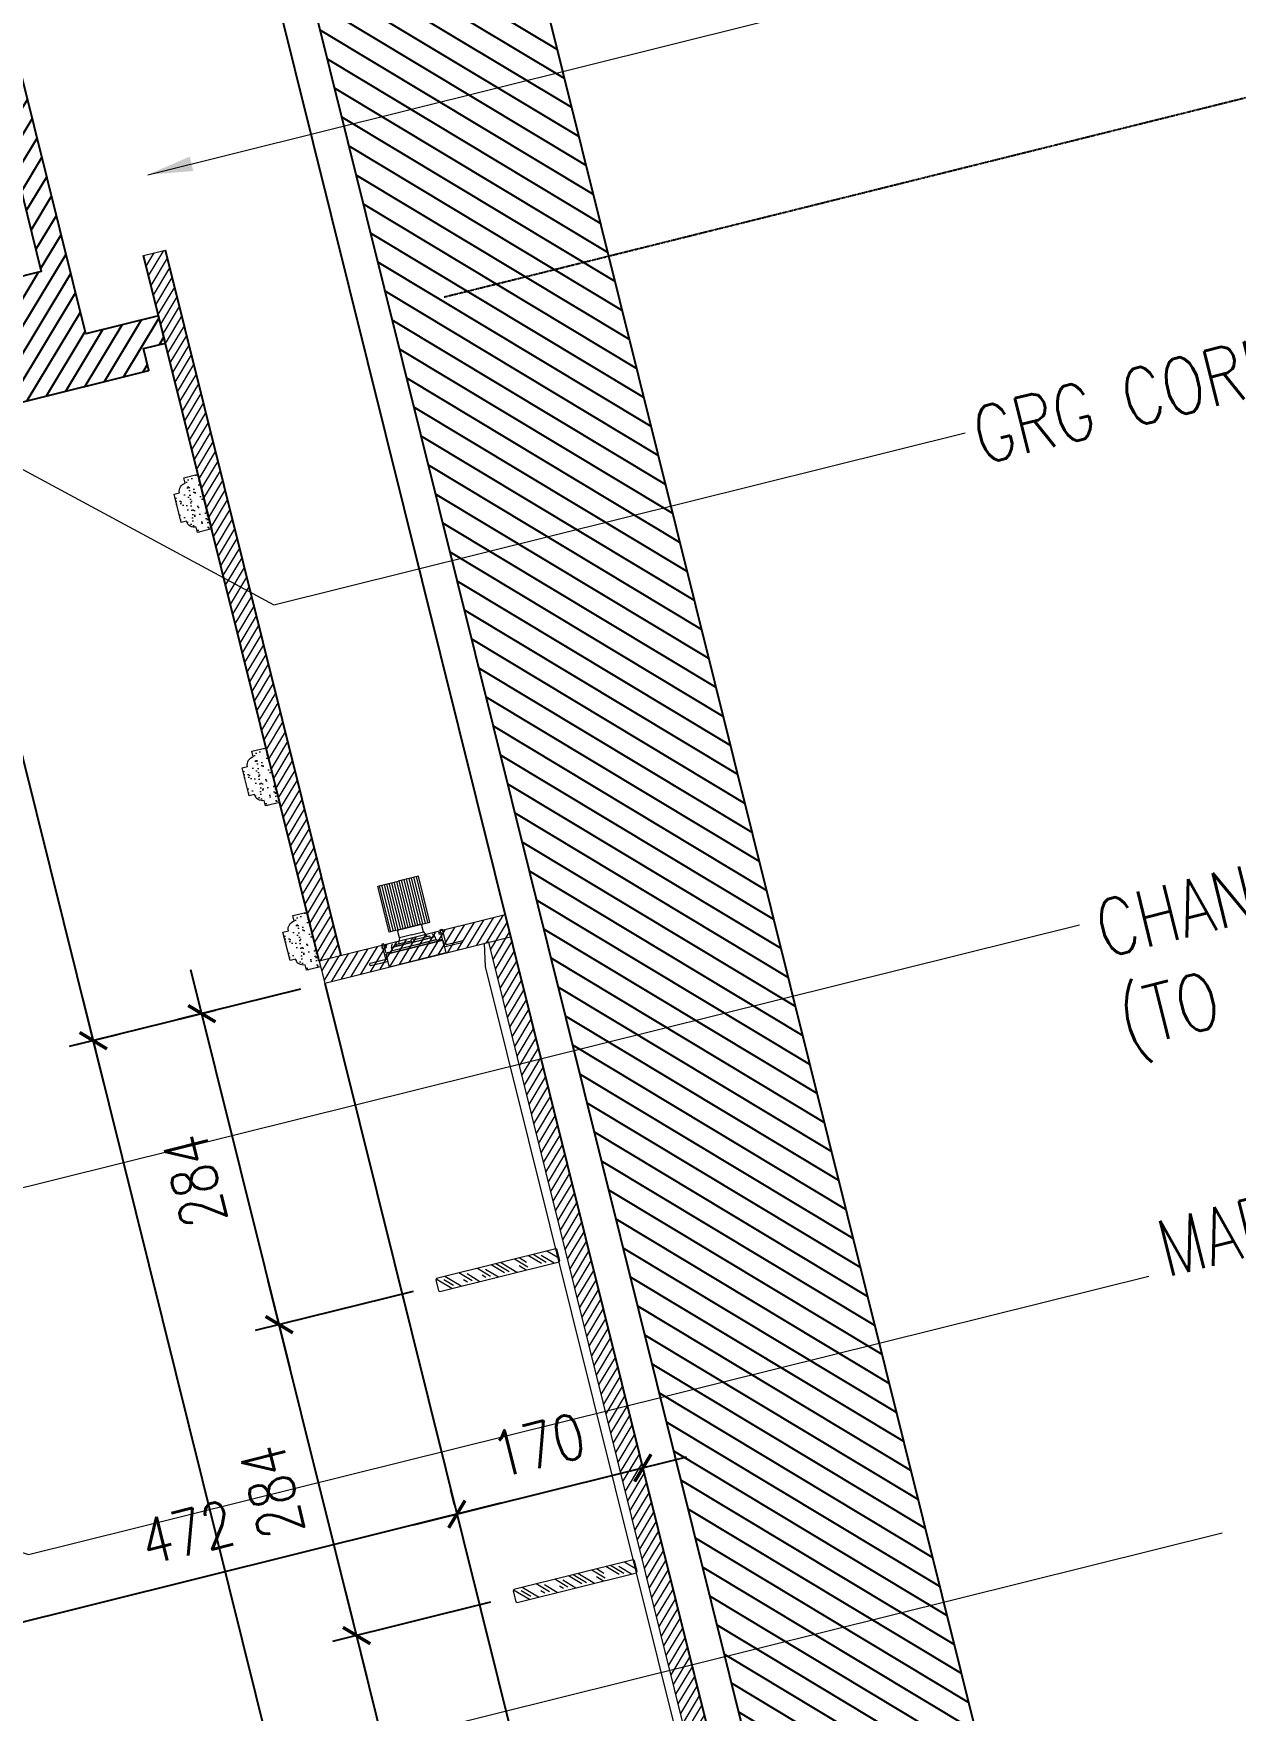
# Model space of a CAD drawing. Header units: inches. Extents: x 252212 to 296477, y 417293 to 492071.
# Drawn here: x 293229 to 294295, y 480176 to 481664 of the extents above; entities that cross this region are included whole.
import ezdxf

# ---------------------------------------------------------------- set-up
doc = ezdxf.new("R2010")
doc.units = ezdxf.units.IN
doc.header["$MEASUREMENT"] = 0
doc.linetypes.add('HIDDEN2', pattern=[0.1875, 0.125, -0.0625])
for name, color, linetype in [('8', 8, 'Continuous'), ('A-DIM', 9, 'Continuous'), ('gypsum', 31, 'Continuous'), ('ID-DOOR', 32, 'Continuous'), ('Layer1', 1, 'Continuous'), ('Layer3', 7, 'Continuous'), ('Layer7', 8, 'Continuous'), ('WOOD', 23, 'Continuous')]:
    doc.layers.add(name, color=color, linetype=linetype)
for name, color, linetype, lineweight in [('A-Dim-ID', 9, 'Continuous', 20), ('Glass-Mirror', 4, 'Continuous', 0), ('GRC Hatch', 253, 'Continuous', 0), ('ID-NOTES', 3, 'Continuous', 0), ('Lighting', 7, 'Continuous', 0), ('Marble', 6, 'Continuous', 0)]:
    doc.layers.add(name, color=color, linetype=linetype, lineweight=lineweight)
doc.styles.add('ID-ROMANS', font='romans.shx', dxfattribs={"width": 0.8})
doc.styles.add('ST9', font='romans.shx', dxfattribs={"width": 0.8})
doc.styles.add('ZZ-Dim All', font='romans.shx', dxfattribs={"width": 0.8})
doc.dimstyles.new('DIM 0200', dxfattribs={"dimscale": 200, "dimtxt": 1, "dimasz": 0.8, "dimexe": 0.5, "dimexo": 1, "dimgap": 0.4, "dimtad": 1, "dimdec": 0, "dimrnd": 10, "dimdsep": 46, "dimtxsty": 'ZZ-Dim All', "dimblk1": 'ARCHTICK', "dimblk2": 'ARCHTICK', "dimsah": 1, "dimcen": 1, "dimdle": 0.5, "dimclrd": 256, "dimclre": 256, "dimclrt": 256, "dimadec": 0, "dimazin": 2, "dimtfac": 1, "dimtdec": 0, "dimtix": 1, "dimtmove": 2, "dimatfit": 2, "dimfxl": 1, "dimfxlon": 1, "dimtolj": 1, "dimtzin": 0, "dimlwd": -1, "dimlwe": -1, "dimarcsym": 0})
doc.dimstyles.new('DIM-100', dxfattribs={"dimscale": 50, "dimtxt": 1.25, "dimasz": 1, "dimexe": 1, "dimexo": 1, "dimgap": 0.6, "dimtad": 1, "dimdec": 0, "dimrnd": 5, "dimdsep": 46, "dimtxsty": 'ZZ-Dim All', "dimblk1": 'ARCHTICK', "dimblk2": 'ARCHTICK', "dimsah": 1, "dimcen": 1, "dimdle": 1, "dimclrd": 256, "dimclre": 8, "dimclrt": 256, "dimazin": 2, "dimtfac": 1, "dimtdec": 0, "dimtix": 1, "dimtmove": 2, "dimatfit": 2, "dimfxl": 0.1, "dimtolj": 1, "dimtzin": 0, "dimlwd": -1, "dimlwe": -1, "dimarcsym": 0})
doc.dimstyles.new('DIM-20', dxfattribs={"dimscale": 1000, "dimtxt": 0.044, "dimasz": 0.035, "dimexe": 0.022, "dimexo": 0.022, "dimgap": 0.022, "dimtad": 1, "dimdec": 0, "dimzin": 0, "dimdsep": 46, "dimtxsty": 'ST9', "dimblk1": 'ARCHTICK', "dimblk2": 'ARCHTICK', "dimsah": 1, "dimcen": 0.08800000000000001, "dimdle": 0.04, "dimclrd": 256, "dimclre": 256, "dimclrt": 3, "dimadec": 0, "dimazin": 0, "dimtfac": 1, "dimtdec": 0, "dimtix": 1, "dimtofl": 0, "dimtmove": 1, "dimatfit": 3, "dimldrblk": 'CLOSED', "dimfxl": 1, "dimtolj": 1, "dimtzin": 0, "dimarcsym": 0})
pattern_1 = [(45.00000000000001, (-39154.6824327932, -48912.33939076227), (-4.419417382415922, 4.419417382415922), [])]

# ---------------------------------------------------------------- blocks, each defined once
blk = doc.blocks.new('_ARCHTICK')
at = {"color": 0, "linetype": 'ByBlock', "const_width": 0.15}
blk.add_lwpolyline([(-0.5, -0.5), (0.5, 0.5)], dxfattribs=at)
blk = doc.blocks.new('*D90')
at = {"layer": 'A-DIM', "transparency": 16777216}
blk.add_line((295099.0102539042, 482303.1575362342), (295227.7061408398, 481785.8875874311), dxfattribs=at)
at = {"layer": 'A-DIM', "color": 8, "linetype": 'HIDDEN2', "transparency": 16777216}
for p, q in [((294935.8277454557, 482211.0337239746), (295159.6029633535, 482266.7086190815)), ((293593.1762436813, 481430.7435987482), (295264.1550579924, 481846.4802968803))]:
    blk.add_line(p, q, dxfattribs=at)
at = {"layer": 'Defpoints', "color": 0, "transparency": 16777216}
for p in [(294887.3069321546, 482198.9618278265, -4.885294391293436e-05), (295215.6342446914, 481834.4084007322), (293544.6554303803, 481418.6717026, -0.000352228562095388)]:
    blk.add_point(p, dxfattribs=at)
at = {"layer": 'A-DIM', "transparency": 16777216, "xscale": 49.99999999999999, "yscale": 49.99999999999999, "zscale": 49.99999999999999}
for p, rotation in [((295111.0821500525, 482254.6367229332), 103.9714232829857), ((295215.6342446915, 481834.408400732), 283.9714232829857)]:
    blk.add_blockref('_ARCHTICK', p, dxfattribs=dict(at, rotation=rotation))
at = {"layer": 'A-DIM', "color": 3, "transparency": 16777216, "insert": (295109.9853027409, 482031.2434760694), "char_height": 50, "attachment_point": 5, "rotation": 103.97142328298571, "style": 'ZZ-Dim All'}
blk.add_mtext('\\A1;435', dxfattribs=at)
blk = doc.blocks.new('altatensione trimless roudn  47225.757.U56 side')
at = {"layer": 'Lighting', "lineweight": 0}
h = blk.add_hatch(dxfattribs=at)
h.set_pattern_fill('ANSI31', color=256, scale=30, angle=45)
h.set_pattern_definition([(90, (0, 0), (-3.75, 7e-16), [])])
h.paths.add_polyline_path([(16921.60697394914, -4305.845567310607), (16890.57269333892, -4305.845567310607), (16890.57269333892, -4375.933301284437), (16921.60697394914, -4375.933301284437)])
h.paths.add_polyline_path([(16952.64125455936, -4305.845567310607), (16921.60697394914, -4305.845567310607), (16921.60697394914, -4375.933301284437), (16952.64125455936, -4375.933301284437)])
for points in [[(16921.60697394914, -4375.933301284437), (16890.57269333892, -4375.933301284437), (16890.57269333892, -4305.845567310607), (16921.60697394914, -4305.845567310607)], [(16921.60697394914, -4375.933301284437), (16952.64125455936, -4375.933301284437), (16952.64125455936, -4305.845567310607), (16921.60697394914, -4305.845567310607)]]:
    blk.add_lwpolyline(points, dxfattribs=at)
at = {"layer": 'Lighting'}
for points in [[(16921.60697394914, -4387.928049467245), (16903.25793743387, -4387.928049467245), (16899.9630727839, -4396.129995868955), (16919.27623018704, -4396.129995868955)], [(16921.60697394914, -4387.928049467245), (16903.25793743387, -4387.928049467245), (16903.25793743387, -4376.235239497346), (16921.60697394914, -4376.235239497346)], [(16921.60697394914, -4387.928049467245), (16939.95601046442, -4387.928049467245), (16939.95601046442, -4376.235239497346), (16921.60697394914, -4376.235239497346)], [(16921.60697394914, -4387.928049467245), (16939.95601046442, -4387.928049467245), (16943.25087511438, -4396.129995868955), (16923.93771771125, -4396.129995868955)], [(16921.60697394914, -4398.665714613775), (16895.50379844937, -4398.665714613775), (16895.50379844937, -4396.129995868955), (16919.27623018704, -4396.129995868955)], [(16921.60697394914, -4398.665714613775), (16947.7101494489, -4398.665714613775), (16947.7101494489, -4396.129995868955), (16923.93771771125, -4396.129995868955)]]:
    blk.add_lwpolyline(points, dxfattribs=at)
for points in [[(16878.60697394914, -4406.655246712968), (16886.95812624306, -4406.655246712968), (16886.95812624306, -4405.172638722989), (16878.60697394914, -4405.172638722989), (16878.60697394914, -4390.718083051335), (16875.60697394914, -4390.718083051335), (16875.60697394914, -4413.159564022039, -0.4142135623730951), (16874.60697394914, -4414.159564022042), (16852.14076685683, -4414.159564022042, 0.4142135623730951), (16851.14076685683, -4415.159564022041), (16851.14076685683, -4416.159564022041, 0.4142135623730951), (16852.14076685683, -4417.159564022041), (16877.60697394914, -4417.159564022041, 0.4142135623730951), (16878.60697394914, -4416.159564022041)], [(16964.60697394914, -4406.655246712968), (16956.25582165523, -4406.655246712968), (16956.25582165523, -4405.172638722989), (16964.60697394914, -4405.172638722989), (16964.60697394914, -4390.718083051335), (16967.60697394914, -4390.718083051335), (16967.60697394914, -4413.159564022039, 0.4142135623730951), (16968.60697394914, -4414.159564022042), (16991.07318104146, -4414.159564022042, -0.4142135623730951), (16992.07318104146, -4415.159564022041), (16992.07318104146, -4416.159564022041, -0.4142135623730951), (16991.07318104146, -4417.159564022041), (16965.60697394914, -4417.159564022041, -0.4142135623730951), (16964.60697394914, -4416.159564022041)]]:
    blk.add_lwpolyline(points, format="xyb", close=True, dxfattribs=at)
for points in [[(16881.32335164332, -4394.171279643398), (16878.60697394914, -4394.171279643398), (16878.60697394914, -4397.159386970907), (16881.32335164332, -4397.159386970907)], [(16878.60697394914, -4406.655246712966), (16964.60697394914, -4406.655246712968), (16964.60697394914, -4426.047738446983), (16878.60697394914, -4426.047738446981)], [(16888.57294517105, -4398.665714613776), (16954.64100272723, -4398.665714613775), (16954.64100272723, -4403.690030733011), (16888.57294517105, -4403.690030733011)], [(16961.89059625496, -4394.171279643398), (16964.60697394914, -4394.171279643398), (16964.60697394914, -4397.159386970907), (16961.89059625496, -4397.159386970907)]]:
    blk.add_lwpolyline(points, close=True, dxfattribs=at)
at = {"layer": 'Lighting', "lineweight": 0}
blk.add_lwpolyline([(16886.95812624306, -4403.690030733011), (16956.25582165523, -4403.690030733011), (16956.25582165523, -4406.655246712968), (16886.95812624306, -4406.655246712968)], close=True, dxfattribs=at)
blk.add_lwpolyline([(16919.27623018704, -4398.665714613775), (16919.27623018704, -4396.129995868955, -1), (16923.9322483838, -4396.129995868955), (16923.9322483838, -4398.665714613775)], format="xyb", dxfattribs=at)
at = {"layer": 'Lighting'}
for centre, radius, start, end in [((16876.72108449335, -4395.662714523604), 2.166956077277681, 120.9397342711201, 239.0602657288799), ((16893.72192688184, -4398.748211837745), 5.149642555561933, 119.0407831309642, 179.0820829006927), ((16949.49202101644, -4398.748211837745), 5.149642555561933, 0.9179170993100055, 60.95921686896493), ((16966.49286340493, -4395.662714523604), 2.166956077277681, 300.9397342712551, 59.06026572874489)]:
    blk.add_arc(centre, radius, start, end, dxfattribs=at)
blk = doc.blocks.new('side')
at = {"layer": 'GRC Hatch'}
h = blk.add_hatch(dxfattribs=at)
h.set_pattern_fill('ANSI31', color=256, scale=50, angle=-13.97142328298568, style=0)
h.set_pattern_definition([(45.00000000000001, (-117061.3490043361, -43787.65705922717), (-4.419417382415927, 4.419417382415926), [])])
h.paths.add_polyline_path([(-20.00000000017462, 3099.999999971478), (-1.164153218269348e-10, 3099.999999971769), (1.164153218269348e-10, 2454.698018647498), (-20, 2454.698018647556)])
h = blk.add_hatch(dxfattribs=at)
h.set_pattern_fill('ANSI31', color=256, scale=50, angle=-13.97142328298568, style=0)
h.set_pattern_definition(pattern_1)
h.paths.add_polyline_path([(150.0000000001164, 2454.698018647789), (-19.99999999988358, 2454.698018647847), (-19.99999999988358, 2449.622416749073), (-20, 2434.698018647556), (150.0000000001164, 2434.698018647847)])
h = blk.add_hatch(dxfattribs=at)
h.set_pattern_fill('ANSI31', color=256, scale=50, angle=-13.97142328298568, style=0)
h.set_pattern_definition(pattern_1)
h.paths.add_polyline_path([(150.0000000001746, 2434.698018647614), (130.0000000003492, 2434.698018647556), (130.0000000004075, 1013.000153278874), (150.0000000003492, 1013.000153278583)])
at = {"layer": 'Marble', "lineweight": 0}
h = blk.add_hatch(dxfattribs=at)
h.set_pattern_fill('AR-SAND', color=256, scale=5, angle=90)
h.set_pattern_definition([(232.4999999999998, (-86465.46297383576, 17179.43229043274), (-9.634118845065803, 0.3149667905480442), [0, -7.599999999999995, 0, -8.499999999999995, 0, -8.124999999999995]), (262.4999999999998, (-86465.46297383576, 17179.43229043274), (-14.1107303261487, -8.848883526338632), [0, -4.099999999999991, 0, -6.849999999999993, 0, -2.624999999999997]), (302.4999999999997, (-86465.46297383576, 17185.58229043271), (-0.02829526768482449, -15.57070930875747), [0, -2.499999999999991, 0, -8.999999999999968, 0, -11.74999999999997]), (312.4999999999996, (-86465.46297383576, 17185.58229043271), (-4.388377824671247, -15.03063302286148), [0, -1.249999999999998, 0, -5.899999999999991, 0, -6.749999999999994])])
edge = h.paths.add_edge_path()
edge.add_line((-20.00002957176184, 2849.965394335333), (-32.9289026161423, 2849.965394335333))
edge.add_line((-32.92890261608409, 2849.965394335333), (-32.92890261602588, 2854.965394335217))
edge.add_arc((-32.92166088474914, 2862.043703878415), 7.078313247886146, 180.0586185878841, 269.94138141352937, ccw=False)
edge.add_line((-39.99997042806353, 2862.036462147138), (-44.99997042812174, 2862.036462147196))
edge.add_line((-44.99997042817995, 2862.036462146905), (-45.00002957164543, 2887.894326523179))
edge.add_line((-45.0000295714708, 2887.894326523179), (-40.00002957158722, 2887.894326523179))
edge.add_arc((-32.92172002827283, 2887.887084791961), 7.078313247798921, 90.05861858764968, 179.941381413293, ccw=False)
edge.add_line((-32.92896175989881, 2894.9653943351), (-32.9289617597824, 2899.965394334984))
edge.add_line((-32.92896175989881, 2899.965394335217), (-20.00002957187826, 2899.965394368977))
edge.add_line((-20.00002957193647, 2899.965394368919), (-20.00002957187826, 2849.965394335275))
h = blk.add_hatch(dxfattribs=at)
h.set_pattern_fill('AR-SAND', color=256, scale=5, angle=90)
h.set_pattern_definition([(232.4999999999998, (-86465.46297383576, 16929.41516100592), (-9.634118845065803, 0.3149667905480442), [0, -7.599999999999995, 0, -8.499999999999995, 0, -8.124999999999995]), (262.4999999999998, (-86465.46297383576, 16929.41516100592), (-14.1107303261487, -8.848883526338632), [0, -4.099999999999991, 0, -6.849999999999993, 0, -2.624999999999997]), (302.4999999999997, (-86465.46297383576, 16935.56516100588), (-0.02829526768482449, -15.57070930875747), [0, -2.499999999999991, 0, -8.999999999999968, 0, -11.74999999999997]), (312.4999999999996, (-86465.46297383576, 16935.56516100588), (-4.388377824671247, -15.03063302286148), [0, -1.249999999999998, 0, -5.899999999999991, 0, -6.749999999999994])])
edge = h.paths.add_edge_path()
edge.add_line((-20.00002957182005, 2599.948264908278), (-32.9289026162005, 2599.948264908337))
edge.add_line((-32.92890261625871, 2599.948264908278), (-32.9289026162005, 2604.948264908104))
edge.add_arc((-32.92166088474914, 2612.026574451709), 7.078313247944413, 180.0586185874125, 269.9413814130577, ccw=False)
edge.add_line((-39.99997042829636, 2612.019332720141), (-44.99997042835457, 2612.019332720141))
edge.add_line((-44.99997042835457, 2612.019332720083), (-45.00002957182005, 2637.877197096357))
edge.add_line((-45.00002957158722, 2637.877197096474), (-40.00002957170364, 2637.877197096474))
edge.add_arc((-32.92172002850566, 2637.869955365255), 7.078313247769791, 90.05861858741389, 179.9413814130572, ccw=False)
edge.add_line((-32.92896176001523, 2644.948264908278), (-32.9289617598406, 2649.94826490822))
edge.add_line((-32.9289617598406, 2649.948264908162), (-20.00002957182005, 2649.948264941864))
edge.add_line((-20.00002957193647, 2649.948264942155), (-20.00002957193647, 2599.948264908511))
h = blk.add_hatch(dxfattribs=at)
h.set_pattern_fill('AR-SAND', color=256, scale=5, angle=90)
h.set_pattern_definition([(232.4999999999998, (-86465.46294426383, 16779.08931284677), (-9.634118845065803, 0.3149667905480442), [0, -7.599999999999995, 0, -8.499999999999995, 0, -8.124999999999995]), (262.4999999999998, (-86465.46294426383, 16779.08931284677), (-14.1107303261487, -8.848883526338632), [0, -4.099999999999991, 0, -6.849999999999993, 0, -2.624999999999997]), (302.4999999999997, (-86465.46294426383, 16785.23931284691), (-0.02829526768482449, -15.57070930875747), [0, -2.499999999999991, 0, -8.999999999999968, 0, -11.74999999999997]), (312.4999999999996, (-86465.46294426383, 16785.23931284691), (-4.388377824671247, -15.03063302286148), [0, -1.249999999999998, 0, -5.899999999999991, 0, -6.749999999999994])])
edge = h.paths.add_edge_path()
edge.add_line((-19.99999999988358, 2449.622416749073), (-32.92887304426404, 2449.622416749073))
edge.add_line((-32.92887304432224, 2449.622416749073), (-32.92887304426404, 2454.622416748956))
edge.add_arc((-32.92163131287089, 2461.700726292736), 7.078313247886146, 180.0586185878841, 269.94138141352937, ccw=False)
edge.add_line((-39.99994085624348, 2461.693484560936), (-44.99994085630169, 2461.693484560936))
edge.add_line((-44.99994085630169, 2461.693484560819), (-44.99999999976717, 2487.551348937093))
edge.add_line((-44.99999999988358, 2487.551348937093), (-40, 2487.551348937151))
edge.add_arc((-32.9216904566274, 2487.544107205758), 7.078313247769791, 90.05861858741389, 179.9413814130572, ccw=False)
edge.add_line((-32.92893218807876, 2494.622416749015), (-32.92893218796235, 2499.622416748956))
edge.add_line((-32.92893218796235, 2499.622416748956), (-20, 2499.622416782659))
edge.add_line((-20, 2499.622416782659), (-19.99999999988358, 2449.622416749073))
at = {"layer": 'Glass-Mirror', "lineweight": 0}
for p, q in [((122.0000000003492, 2414.697704792954, -0.001580177651920341), (126.0000000003492, 2434.69801864808, -0.001580050883391858)), ((130.0000000003492, 2434.698018647847, -0.001580143109418934), (126.0000000003492, 2434.698018647614, -0.001580050883391861)), ((122.0000000006985, 1033.000467132544, 0.002550103194883668), (122.0000000004657, 2414.697704793361, -0.001580177651920343))]:
    blk.add_line(p, q, dxfattribs=at)
at = {"layer": 'Glass-Mirror', "lineweight": 0, "elevation": -9.305356794364703e-08}
for points in [[(123.0000000031432, 2145.358445573598), (123.0000000028522, 2155.358445573482), (122.0000000029104, 2156.358445573715), (13.00000000349246, 2156.358445573715), (12.00000000349246, 2155.358445573715), (12.00000000349246, 2145.358445573889), (13.00000000343425, 2144.358445573656), (122.0000000031432, 2144.358445573715)], [(123.0000000031432, 1861.018872499466), (123.000000002794, 1871.018872499815), (122.0000000029104, 1872.018872499582), (13.00000000337604, 1872.018872499757), (12.00000000355067, 1871.01887249999), (12.00000000360887, 1861.018872499932), (13.00000000337604, 1860.018872499932), (122.0000000029104, 1860.018872499641)]]:
    blk.add_lwpolyline(points, close=True, dxfattribs=at)
at = {"layer": 'GRC Hatch', "linetype": 'Continuous'}
for p, q in [((24.11098628066247, 2144.358445573947, -0.0003495558791266183), (12.55549314094242, 2155.913938713609, -0.0003495558791266183)), ((26.05811641266337, 2146.653955442016, -0.0003495558791266183), (18.98704860080034, 2153.725023253879, -0.0003495558791266183)), ((32.59626628091792, 2144.358445574006, -0.0003495558791266183), (20.59626628062688, 2156.358445574064, -0.0003495558791266183)), ((43.02867916115792, 2146.653955441958, -0.0003495558791266183), (33.32418902916834, 2156.358445573947, -0.0003495558791266183)), ((38.78603916114662, 2146.653955441958, -0.0003495558791266183), (35.95761203637812, 2149.482382566726, -0.0003495558791266183)), ((49.56682902935427, 2144.358445573831, -0.0003495558791266183), (40.20025203644764, 2153.725022566796, -0.0003495558791266183)), ((59.99924190965248, 2146.6539554419, -0.0003495558791266183), (50.2947517776629, 2156.358445573947, -0.0003495558791266183)), ((55.75660190969938, 2146.6539554419, -0.0003495558791266183), (52.92817478493089, 2149.482382566726, -0.0003495558791266183)), ((66.53739177784882, 2144.358445573947, -0.0003495558791266183), (57.17081478494219, 2153.725022566679, -0.0003495558791266183)), ((72.72716465801932, 2146.653955441958, -0.0003495558791266183), (63.02267452591332, 2156.358445573947, -0.0003495558791266183)), ((76.96980465808883, 2146.653955442016, -0.0003495558791266183), (67.26531452621566, 2156.358445574006, -0.0003495558791266183)), ((83.5079545264598, 2144.358445573889, -0.0003495558791266183), (71.50795452622697, 2156.358445573889, -0.0003495558791266183)), ((93.9403674066998, 2146.653955441958, -0.0003495558791266183), (84.23587727476843, 2156.358445573889, -0.0003495558791266183)), ((91.99323727481533, 2144.358445573773, -0.0003495558791266183), (86.86930028174538, 2149.482382566843, -0.0003495558791266183)), ((93.9403674066998, 2150.896595441969, -0.0003495558791266183), (88.47851727472153, 2156.358445573889, -0.0003495558791266183)), ((106.6682901551249, 2146.653955441958, -0.0003495558791266183), (96.96380002301885, 2156.358445573831, -0.0003495558791266183)), ((110.9109301551362, 2146.653955442016, -0.0003495558791266183), (101.206440023263, 2156.358445573889, -0.0003495558791266183)), ((117.4490800233907, 2144.358445573773, -0.0003495558791266183), (108.0825030303095, 2153.725022566738, -0.0003495558791266183)), ((123.0000000006403, 2147.292808344937, -0.0003495558791266183), (113.934362771397, 2156.358445573831, -0.0003495558791266183)), ((24.11098628141917, 1860.018872500048, -0.0003495558791266183), (12.55549314164091, 1871.574365639826, -0.0003495558791266183)), ((26.05811641342007, 1862.314382368058, -0.0003495558791266183), (18.98704860149883, 1869.385450180038, -0.0003495558791266183)), ((32.5962662815582, 1860.018872500048, -0.0003495558791266183), (20.59626628126716, 1872.018872500048, -0.0003495558791266183)), ((43.02867916185642, 1862.314382368117, -0.0003495558791266183), (33.32418902975041, 1872.018872500106, -0.0003495558791266183)), ((38.78603916184511, 1862.314382368175, -0.0003495558791266183), (35.95761203707661, 1865.142809492827, -0.0003495558791266183)), ((49.56682903005276, 1860.01887249999, -0.0003495558791266183), (40.20025203714613, 1869.385449492722, -0.0003495558791266183)), ((59.99924191029277, 1862.314382368058, -0.0003495558791266183), (50.29475177830318, 1872.018872500164, -0.0003495558791266183)), ((55.75660191039788, 1862.314382368117, -0.0003495558791266183), (52.92817478551297, 1865.142809492885, -0.0003495558791266183)), ((66.53739177854732, 1860.018872499932, -0.0003495558791266183), (57.17081478564069, 1869.385449492896, -0.0003495558791266183)), ((72.72716465877602, 1862.314382368058, -0.0003495558791266183), (63.02267452661181, 1872.018872500048, -0.0003495558791266183)), ((76.96980465872912, 1862.314382368117, -0.0003495558791266183), (67.26531452685595, 1872.018872500048, -0.0003495558791266183)), ((83.50795452704187, 1860.018872499932, -0.0003495558791266183), (71.50795452692546, 1872.018872500048, -0.0003495558791266183)), ((93.94036740734009, 1862.314382368058, -0.0003495558791266183), (84.23587727540871, 1872.01887249999, -0.0003495558791266183)), ((91.99323727551382, 1860.01887249999, -0.0003495558791266183), (86.86930028244387, 1865.142809492827, -0.0003495558791266183)), ((93.94036740734009, 1866.55702236807, -0.0003495558791266183), (88.47851727542002, 1872.01887249999, -0.0003495558791266183)), ((106.6682901557651, 1862.314382368175, -0.0003495558791266183), (96.96380002371734, 1872.01887249999, -0.0003495558791266183)), ((110.9109301557764, 1862.314382368175, -0.0003495558791266183), (101.2064400239615, 1872.01887249999, -0.0003495558791266183)), ((117.449080024031, 1860.018872499932, -0.0003495558791266183), (108.0825030310079, 1869.385449492838, -0.0003495558791266183)), ((123.0000000012224, 1862.953235271038, -0.0003495558791266183), (113.9343627721537, 1872.018872499932, -0.0003495558791266183))]:
    blk.add_line(p, q, dxfattribs=at)
at = {"layer": 'Layer1', "color": 6}
for p, q in [((-19.99999999976717, 2454.698018647963, -0.001166761710759081), (-19.99999999988358, 3099.999999971478, 0.0007764560937272806)), ((0, 2454.698018647672, -0.001166761710759081), (2.91038304567337e-10, 3099.999999971536, 0.0007764560937272806))]:
    blk.add_line(p, q, dxfattribs=at)
at = {"layer": 'Marble'}
blk.add_line((130.0000000003492, 1013.000153278757, 0.002620743614911048), (130.0000000003492, 2434.698018647847, -0.001580143109418934), dxfattribs=at)
for points, elevation in [([(-20.00002957176184, 2849.965394335333), (-32.92890261608409, 2849.965394335333), (-32.9289026161423, 2854.965394334984, -0.4136143785872561), (-39.99997042806353, 2862.036462147138), (-44.99997042817995, 2862.036462146905), (-45.0000295714708, 2887.894326523179), (-45.0000295714708, 2887.894326523179), (-40.00002957176184, 2887.894326523528, -0.4136143785872561), (-32.92896175989881, 2894.9653943351), (-32.92896175989881, 2899.965394335217), (-20.00002957193647, 2899.965394368919), (-20.00002957176184, 2849.965394335333)], -0.001166662361714234), ([(-20.00002957182005, 2599.948264908278), (-32.92890261625871, 2599.948264908278), (-32.9289026161423, 2604.948264908453, -0.4136143785872561), (-39.99997042829636, 2612.019332720141), (-44.99997042835457, 2612.019332720083), (-45.00002957158722, 2637.877197096474), (-45.00002957158722, 2637.877197096474), (-40.00002957182005, 2637.877197096357, -0.4136143785872561), (-32.92896176001523, 2644.948264908278), (-32.9289617598406, 2649.948264908162), (-20.00002957193647, 2649.948264942155), (-20.00002957182005, 2599.948264908278)], -0.001166662361714235), ([(-19.99999999988358, 2449.622416749073), (-32.92887304432224, 2449.622416749073), (-32.928873043973, 2454.622416748898, -0.4136143785872561), (-39.99994085624348, 2461.693484560936), (-44.99994085630169, 2461.693484560819), (-44.99999999988358, 2487.551348937093), (-44.99999999988358, 2487.551348937093), (-39.99999999976717, 2487.551348937384, -0.4136143785872561), (-32.92893218807876, 2494.622416749015), (-32.92893218796235, 2499.622416748956), (-20, 2499.622416782659), (-19.99999999988358, 2449.622416749073)], -0.001166662361714235)]:
    blk.add_lwpolyline(points, format="xyb", dxfattribs=dict(at, elevation=elevation))
at = {"layer": 'Marble', "elevation": -9.305356794353861e-08}
blk.add_lwpolyline([(150.0000000005821, 1013.000153278699), (-19.99999999970896, 1013.000153278583), (-19.99999999965075, 993.0001532787574), (150.0000000001746, 993.0001532784663), (150.0000000001164, 2454.698018647789), (-19.99999999988358, 2454.698018647789), (-20, 2434.698018647556), (150.0000000003492, 2434.698018647789)], dxfattribs=at)
at = {"color": 2, "xscale": 0.6000000000003645, "yscale": 0.6000000000003645, "zscale": 0.6000000000003645}
blk.add_blockref('altatensione trimless roudn  47225.757.U56 side', (-10087.96418437548, 5090.326661717496, -9.305356794353861e-08), dxfattribs=at)
blk = doc.blocks.new('*D153')
at = {"layer": 'A-Dim-ID', "lineweight": -2, "transparency": 16777216}
for p, q in [((293764.558545852, 480410.5551563996), (293763.964530608, 480412.9426937341)), ((293808.0928155539, 480401.2510528002), (293565.4887490491, 480340.8915720595)), ((293599.5877806289, 480369.5107094952), (293598.9937653848, 480371.8982468304))]:
    blk.add_line(p, q, dxfattribs=at)
at = {"layer": 'Defpoints', "color": 0, "transparency": 16777216}
for p in [(293769.8701801572, 480389.205998547, 0.0003494628255586747), (293604.3053996899, 480350.549088978), (293604.8994149341, 480348.1615516428, 0.0003494628255586747)]:
    blk.add_point(p, dxfattribs=at)
at = {"layer": 'A-Dim-ID', "lineweight": -2, "transparency": 16777216, "xscale": 20, "yscale": 20, "zscale": 20}
for p, rotation in [((293769.2761649132, 480391.5935358817), 13.97142328277493), ((293604.3053996899, 480350.549088978), 193.9714232827749)]:
    blk.add_blockref('_ARCHTICK', p, dxfattribs=dict(at, rotation=rotation))
at = {"layer": 'A-Dim-ID', "color": 3, "transparency": 16777216, "insert": (293676.650389537, 480411.8287956027), "char_height": 40, "attachment_point": 5, "rotation": 13.971423282774937, "style": 'ST9'}
blk.add_mtext('\\A1;170', dxfattribs=at)
blk = doc.blocks.new('_CLOSED')
at = {"color": 0, "linetype": 'ByBlock'}
for p, q in [((-1, 0.1666666666666666), (0, 0)), ((-1, 0.1666666666666666), (-1, -0.1666666666666666)), ((0, 0), (-1, -0.1666666666666666)), ((0, 0), (-1, 0))]:
    blk.add_line(p, q, dxfattribs=at)
blk = doc.blocks.new('*D154')
at = {"layer": 'A-Dim-ID', "lineweight": -2, "transparency": 16777216}
for p, q in [((293602.2641958173, 480358.7533404722), (293598.9937653851, 480371.8982468288)), ((293643.1220503311, 480360.206605895), (293107.6053092241, 480226.9709479488)), ((293144.3807559923, 480244.8327163615), (293141.1103255597, 480257.9776227197))]:
    blk.add_line(p, q, dxfattribs=at)
at = {"layer": 'Defpoints', "color": 0, "transparency": 16777216}
for p in [(293607.5758301226, 480337.4041826197, 0.0003494628255586747), (293146.4219598648, 480236.6284648673), (293149.6923902974, 480223.483558509, -1.907540386053198e-06)]:
    blk.add_point(p, dxfattribs=at)
at = {"layer": 'A-Dim-ID', "lineweight": -2, "transparency": 16777216, "xscale": 20, "yscale": 20, "zscale": 20}
for p, rotation in [((293604.3053996903, 480350.5490889764), 13.97142328277493), ((293146.4219598649, 480236.6284648673), 193.9714232827749)]:
    blk.add_blockref('_ARCHTICK', p, dxfattribs=dict(at, rotation=rotation))
at = {"layer": 'A-Dim-ID', "color": 3, "transparency": 16777216, "insert": (293365.2232870131, 480334.3462600947), "char_height": 40, "attachment_point": 5, "rotation": 13.971423282774937, "style": 'ST9'}
blk.add_mtext('\\A1;472', dxfattribs=at)
blk = doc.blocks.new('*D160')
at = {"layer": 'A-Dim-ID', "lineweight": -2, "transparency": 16777216}
for p, q in [((293593.1016488008, 479930.3473285188), (293505.6987307961, 480281.6476225533)), ((293634.0623615392, 480272.3648519276), (293494.0070898624, 480237.5193376073)), ((293702.150245704, 479998.6978591738), (293562.0949740298, 479963.8523448542))]:
    blk.add_line(p, q, dxfattribs=at)
at = {"layer": 'Defpoints', "color": 0, "transparency": 16777216}
for p in [(293655.4115193915, 480277.676486233, 0.0003494628255586746), (293515.3562477147, 480242.8309719128), (293723.4994035563, 480004.0094934793, 0.000351419556995253)]:
    blk.add_point(p, dxfattribs=at)
at = {"layer": 'A-Dim-ID', "lineweight": -2, "transparency": 16777216, "xscale": 20, "yscale": 20, "zscale": 20}
for p, rotation in [((293515.3562477148, 480242.8309719126), 103.9714232829857), ((293583.4441318822, 479969.1639791595), 283.9714232829857)]:
    blk.add_blockref('_ARCHTICK', p, dxfattribs=dict(at, rotation=rotation))
at = {"layer": 'A-Dim-ID', "color": 3, "transparency": 16777216, "insert": (293508.6427066256, 480095.8570827714), "char_height": 40, "attachment_point": 5, "rotation": 103.97142328298571, "style": 'ST9'}
blk.add_mtext('\\A1;282', dxfattribs=at)
blk = doc.blocks.new('*D161')
at = {"layer": 'A-Dim-ID', "lineweight": -2, "transparency": 16777216}
for p, q in [((293525.0137646329, 480204.0143212718), (293437.0483748554, 480557.5753693369)), ((293565.4120055988, 480548.2925987113), (293425.3567339216, 480513.4470843909)), ((293634.0623615392, 480272.3648519277), (293494.0070898618, 480237.5193376073))]:
    blk.add_line(p, q, dxfattribs=at)
at = {"layer": 'Defpoints', "color": 0, "transparency": 16777216}
for p in [(293586.7611634511, 480553.6042330167, 0.0003494628255586746), (293446.7058917739, 480518.7587186964), (293655.4115193915, 480277.6764862331, 0.0003494628255586746)]:
    blk.add_point(p, dxfattribs=at)
at = {"layer": 'A-Dim-ID', "lineweight": -2, "transparency": 16777216, "xscale": 20, "yscale": 20, "zscale": 20}
for p, rotation in [((293446.705891774, 480518.7587186962), 103.9714232829857), ((293515.3562477142, 480242.8309719125), 283.9714232829857)]:
    blk.add_blockref('_ARCHTICK', p, dxfattribs=dict(at, rotation=rotation))
at = {"layer": 'A-Dim-ID', "color": 3, "transparency": 16777216, "insert": (293440.2735865713, 480370.6544525397), "char_height": 40, "attachment_point": 5, "rotation": 103.97142328298571, "style": 'ST9'}
blk.add_mtext('\\A1;284', dxfattribs=at)
blk = doc.blocks.new('*D162')
at = {"layer": 'A-Dim-ID', "lineweight": -2, "transparency": 16777216}
for p, q in [((293456.3634086927, 480479.9420680554), (293368.3980189153, 480833.5031161206)), ((293465.708329143, 480816.4943319592), (293356.7063779815, 480789.3748311746)), ((293565.412005599, 480548.2925987113), (293425.3567339217, 480513.4470843909))]:
    blk.add_line(p, q, dxfattribs=at)
at = {"layer": 'Defpoints', "color": 0, "transparency": 16777216}
for p in [(293487.0574869953, 480821.8059662647, 0.0003494628255586747), (293378.0555358338, 480794.68646548), (293586.7611634514, 480553.6042330167, 0.0003494628255586746)]:
    blk.add_point(p, dxfattribs=at)
at = {"layer": 'A-Dim-ID', "lineweight": -2, "transparency": 16777216, "xscale": 20, "yscale": 20, "zscale": 20}
for p, rotation in [((293378.0555358339, 480794.6864654798), 103.9714232829857), ((293446.705891774, 480518.7587186961), 283.9714232829857)]:
    blk.add_blockref('_ARCHTICK', p, dxfattribs=dict(at, rotation=rotation))
at = {"layer": 'A-Dim-ID', "color": 3, "transparency": 16777216, "insert": (293371.6232306312, 480646.5821993233), "char_height": 40, "attachment_point": 5, "rotation": 103.97142328298571, "style": 'ST9'}
blk.add_mtext('\\A1;284', dxfattribs=at)
blk = doc.blocks.new('*D163')
at = {"layer": 'A-Dim-ID', "lineweight": -2, "transparency": 16777216}
for p, q in [((293291.4283975924, 480731.9143557549), (293135.6280349435, 481358.1258651501)), ((293155.3011840791, 481321.8010868371), (293123.9363940098, 481313.9975802041)), ((293303.0217647032, 480776.0181903402), (293260.4217228214, 480765.4193720904))]:
    blk.add_line(p, q, dxfattribs=at)
at = {"layer": 'Defpoints', "color": 0, "transparency": 16777216}
for p in [(293145.2855518621, 481319.3092145096), (293176.6503419314, 481327.1127211426, -1.334850639522189e-06), (293324.3709225555, 480781.3298246457)]:
    blk.add_point(p, dxfattribs=at)
at = {"layer": 'A-Dim-ID', "lineweight": -2, "transparency": 16777216, "xscale": 20, "yscale": 20, "zscale": 20}
for p, rotation in [((293145.2855518622, 481319.3092145093), 103.9714232829857), ((293281.7708806738, 480770.7310063957), 283.9714232829857)]:
    blk.add_blockref('_ARCHTICK', p, dxfattribs=dict(at, rotation=rotation))
at = {"layer": 'A-Dim-ID', "color": 3, "transparency": 16777216, "insert": (293172.7707330952, 481034.8797176878), "char_height": 40, "attachment_point": 5, "rotation": 103.97142328298571, "style": 'ST9'}
blk.add_mtext('\\A1;565', dxfattribs=at)
blk = doc.blocks.new('*D164')
at = {"layer": 'A-Dim-ID', "lineweight": -2, "transparency": 16777216}
for p, q in [((293634.6801772934, 479352.2756218368), (293272.1133637554, 480809.5476570364)), ((293389.8581957092, 480797.6229472616), (293260.4217228217, 480765.4193720904)), ((293678.6089998308, 479404.4244629516), (293603.6735025223, 479385.7806381723))]:
    blk.add_line(p, q, dxfattribs=at)
at = {"layer": 'Defpoints', "color": 0, "transparency": 16777216}
for p in [(293411.2073535615, 480802.934581567), (293281.770880674, 480770.7310063958), (293699.9581576831, 479409.7360972571)]:
    blk.add_point(p, dxfattribs=at)
at = {"layer": 'A-Dim-ID', "lineweight": -2, "transparency": 16777216, "xscale": 20, "yscale": 20, "zscale": 20}
for p, rotation in [((293281.7708806741, 480770.7310063957), 103.9714232829857), ((293625.0226603747, 479391.0922724776), 283.9714232829857)]:
    blk.add_blockref('_ARCHTICK', p, dxfattribs=dict(at, rotation=rotation))
at = {"layer": 'A-Dim-ID', "color": 3, "transparency": 16777216, "insert": (293412.6392873515, 480070.771246672), "char_height": 40, "attachment_point": 5, "rotation": 103.97142328298571, "style": 'ST9'}
blk.add_mtext('\\A1;1422', dxfattribs=at)
blk = doc.blocks.new('dr02 elev')
at = {"layer": 'Layer1', "linetype": 'HIDDEN2', "ltscale": 10}
blk.add_lwpolyline([(475.0000000000582, -242.0700046515558), (475.0000244776602, 2407.929995348444), (-475, 2407.92999534827), (-475.0000000001746, -242.0700046514976)], dxfattribs=at)
at = {"layer": 'WOOD', "ltscale": 5}
for points, elevation in [([(552.4285573605448, -1.825473510776646), (552.4285573604866, 2475.300866618054), (14.99999999994179, 2475.300866618229)], 1.205645246589448e-07), ([(524.058959485963, -1.825473511009477), (524.0589594858466, 2446.931268743589), (15.00000000005821, 2446.931268743705)], 1.205645246589448e-07), ([(518.9943330555107, -1.825473510834854), (518.9943330556853, 2441.866642313253), (15.00000000005821, 2441.866642313194)], 1.205645246589448e-07), ([(509.4748664998915, -1.825473510834854), (509.4748664996587, 2432.347175757459), (14.99999999988358, 2432.347175757401)], 1.205645246589448e-07), ([(505.9943330555689, -1.825473510951269), (505.9943330555689, 2428.866642313136), (14.99999999988358, 2428.866642313194)], 1.205645246554754e-07), ([(475.0000244777766, -1.825473510834854), (475.0000244776602, 2397.872333735228), (15.00000000005821, 2397.872333735344)], 1.205645246554754e-07), ([(471.000024477602, -1.825473511009477), (471.0000244777184, 2393.872333735344), (15, 2393.872333735228)], 1.205645246554754e-07), ([(465.0000244775438, -1.825473511009477), (465.0000244774856, 2387.872333735344), (15, 2387.872333735228)], 1.205645246589448e-07)]:
    blk.add_lwpolyline(points, dxfattribs=dict(at, elevation=elevation))
blk.add_lwpolyline([(434.9999999998836, -242.068474762491), (435, 2357.871043395426), (15, 2357.871043395367), (-435.0000000001164, 2357.871043395367), (-435, -242.0700046514394)], dxfattribs=at)
blk.add_lwpolyline([(-434.0000000000582, -237.0700046514394), (434.0000000001164, -237.0700046516722), (434.0000000001164, 2356.871043395309), (14.99999999988358, 2356.871043395426), (-434, 2356.871043395309)], close=True, dxfattribs=at)

msp = doc.modelspace()

# ---------------------------------------------------------------- hatches: boundary and pattern name
at = {"layer": '8'}
h = msp.add_hatch(dxfattribs=at)
h.set_pattern_fill('ANSI31', color=256, scale=100, angle=13.97142328298568, style=0)
h.set_pattern_definition([(58.97142328298569, (254569.8333860093, 485102.4302721038), (-10.71137893550929, 6.443319121378964), [])])
edge = h.paths.add_edge_path()
edge.add_line((292004.3262700424, 481481.6811561582), (293011.6567690825, 481732.3032777683))
edge.add_arc((293047.8724575275, 481586.7408378654), 150.0000000001258, 13.971423282992305, 103.9714232829923, ccw=False)
edge.add_line((293193.4348974304, 481622.9565263104), (293235.6865339499, 481453.1336797554))
edge.add_line((293235.6865339499, 481453.1336797554), (293149.8046944067, 481431.7664235727))
edge.add_line((293149.8046944067, 481431.7664235727), (293076.7651158261, 481490.8807210777))
edge.add_line((293076.7651158261, 481490.8807210777), (293038.8491557155, 481481.447294439))
edge.add_line((293038.8491557155, 481481.447294439), (293044.2815089827, 481459.6129284519))
edge.add_line((293044.2815089827, 481459.6129284519), (293053.0152553769, 481461.7858697586))
edge.add_line((293053.0152553769, 481461.7858697586), (293054.8260397992, 481454.5077477634))
edge.add_arc((293062.4331325258, 481427.6126046366), 27.95025194087214, 43.49044862404088, 105.793164101679, ccw=False)
edge.add_arc((293054.9300180631, 481424.0554573807), 35.93479784872101, 20.498674765624628, 39.36810408858548, ccw=False)
edge.add_arc((292776.3077267049, 481319.632907874), 333.482178661726, 18.722871093585695, 20.540080650232028, ccw=False)
edge.add_arc((293142.3451317352, 481445.0839414691), 53.4702403536314, 200.1349953782089, 216.816241261213)
edge.add_arc((293113.4527696007, 481424.6109921403), 18.0953021038039, 219.7429161595523, 290.8023934842715)
edge.add_line((293119.8792440091, 481407.6953075575), (293120.603557778, 481404.7840587593))
edge.add_arc((293122.4866549462, 481397.2152887002), 7.799508648127477, 103.9714232830716, 322.4387256688891)
edge.add_line((293128.6693399089, 481392.460633949), (293130.8422812156, 481383.726887555))
edge.add_arc((293135.9124775979, 481363.3481459686), 21.0000000000131, 13.971423282969113, 103.97142328296923, ccw=False)
edge.add_line((293156.2912191843, 481368.4183423509), (293203.8416162192, 481380.2488005762))
edge.add_line((293203.8416162192, 481380.2488005762), (293214.7061155264, 481336.5809015139))
edge.add_line((293214.7061155264, 481336.5809015139), (293331.163878653, 481365.5554589384))
edge.add_line((293331.163878653, 481365.5554589384), (293326.3351062817, 481384.9637926273))
edge.add_line((293326.3351062817, 481384.9637926273), (293345.7433941065, 481389.7925417578))
edge.add_line((293345.7433941065, 481389.7925417578), (293339.7074328164, 481414.0529625675))
edge.add_line((293339.7074328164, 481414.0529625675), (293275.16698969, 481397.9954071348))
edge.add_line((293275.16698969, 481397.9954071348), (293217.6953040808, 481628.9924743846))
edge.add_arc((293047.8724575275, 481586.7408378655), 175.0000000000244, 13.97142328298912, 103.9714232829937)
edge.add_line((293005.6208210083, 481756.5636844187), (291998.2903219683, 481505.9415628087))
edge.add_line((291998.2903219683, 481505.9415628087), (291271.5027385112, 481325.1170726024))
edge.add_arc((291313.7543750303, 481155.2942260492), 174.9999999999538, 103.9714232829752, 193.9714232830122)
edge.add_line((291143.9315284771, 481113.0425895299), (291201.4032016212, 480882.0455191789))
edge.add_line((291201.4032016212, 480882.0455191789), (291136.8627573124, 480865.9879684986))
edge.add_line((291136.8627573124, 480865.9879684986), (291142.8987003464, 480841.7275431468))
edge.add_line((291142.8987003464, 480841.7275431468), (291162.3069881711, 480846.5562922772))
edge.add_line((291162.3069881711, 480846.5562922772), (291167.1357382618, 480827.1479530449))
edge.add_line((291167.1357382618, 480827.1479530449), (291283.5935310285, 480856.1223913357))
edge.add_line((291283.5935310285, 480856.1223913357), (291272.7290317214, 480899.790290398))
edge.add_line((291272.7290317214, 480899.790290398), (291320.2794287563, 480911.6207486233))
edge.add_arc((291340.6581703427, 480916.6909450056), 21.0000000000131, 103.97142328296923, 193.9714232829691, ccw=False)
edge.add_line((291335.5879739604, 480937.069686592), (291333.4150326537, 480945.8034329861))
edge.add_arc((291336.6489257206, 480952.9009163982), 7.799508648125218, 245.5041208968311, 463.9714232825535)
edge.add_line((291334.7658285525, 480960.4696864573), (291334.0415147836, 480963.3809352554))
edge.add_arc((291331.7922312496, 480981.335897851), 18.09530210367771, 277.1404530818795, 348.1999304065622)
edge.add_arc((291296.6748407956, 480985.8833291775), 53.4702403539753, 351.1266053046068, 367.807851187615)
edge.add_arc((291678.8231148733, 481046.5796250117), 333.4821786576871, 187.4027659151942, 189.2199754718404, ccw=False)
edge.add_arc((291383.7524529969, 481008.2683396716), 35.93479784889205, 168.574742477847, 187.4441718008201, ccw=False)
edge.add_arc((291375.4572400125, 481007.8948898229), 27.95025194093188, 102.14968246413031, 164.4523979417463, ccw=False)
edge.add_line((291369.5746527309, 481035.2190869829), (291367.7638683087, 481042.497208978))
edge.add_line((291367.7638683087, 481042.497208978), (291376.4976147028, 481044.6701502848))
edge.add_line((291376.4976147028, 481044.6701502848), (291371.0652614356, 481066.5045162719))
edge.add_line((291371.0652614356, 481066.5045162719), (291333.149301326, 481057.0710896295))
edge.add_line((291333.149301326, 481057.0710896295), (291296.3254111903, 480970.6229472318))
edge.add_line((291296.3254111903, 480970.6229472318), (291210.4435716472, 480949.2556910492))
edge.add_line((291210.4435716472, 480949.2556910492), (291168.1919351275, 481119.0785376042))
edge.add_arc((291313.7543750303, 481155.2942260492), 150.0000000000128, 103.97142328300299, 193.971423283003, ccw=False)
edge.add_line((291277.5386865853, 481300.856665952), (292004.3262700424, 481481.6811561582))
at = {"layer": 'Layer7'}
h = msp.add_hatch(dxfattribs=at)
h.set_pattern_fill('ANSI31,_O', color=8, scale=150, angle=13.97142328298568)
h.set_pattern_definition([(148.9714232829857, (304641.7634963653, 483532.2785011547), (9.664978682068442, 16.06706840326393), [])])
h.paths.add_polyline_path([(290641.5376950899, 481881.4394751171), (290835.6199824762, 481929.7268194167), (291861.7311550838, 477805.4576888374), (291667.6488676975, 477757.1703445378)])
h.paths.add_polyline_path([(293266.99458306, 482534.6487009582), (293461.0778362634, 482582.9362855515), (294487.1890088711, 478458.6671549723), (294293.1057556677, 478410.379570379)])

# ---------------------------------------------------------------- linework, layer by layer
msp.add_line((293487.0574869949, 480821.8059662644, 0.0003499334459460946), (293830.3092666959, 479442.1672323464, 0.0003499334459460946))
at = {"layer": 'gypsum', "elevation": -8.642302521023141e-07}
msp.add_lwpolyline([(293214.7061155264, 481336.5809015139), (293331.163878653, 481365.5554589384), (293326.3351062817, 481384.9637926273), (293345.7433941065, 481389.7925417578), (293339.7074328164, 481414.0529625675), (293275.16698969, 481397.9954071348), (293217.6953040808, 481628.9924743846, 0.4142135623730951)], format="xyb", dxfattribs=at)
msp.add_lwpolyline([(293193.4348974304, 481622.9565263104), (293235.6865339499, 481453.1336797554), (293235.6865339499, 481453.1336797554), (293149.8046944067, 481431.7664235727)], dxfattribs=at)
at = {"layer": 'Layer1'}
msp.add_line((293237.8893092642, 482527.4073581461, 2.495212225976859e-07), (294239.8566895752, 478500.1798541686, 2.495212225976859e-07), dxfattribs=at)
at = {"layer": 'Layer3'}
for p, q in [((293400.7183555219, 482825.5403520561, 2.495212225976859e-07), (294535.4765934646, 478264.5839017683, 2.495212225976859e-07)), ((293267.0017972448, 482534.6504958351, 2.495212225976859e-07), (294293.1129698525, 478410.3813652558, 2.495212225976859e-07))]:
    msp.add_line(p, q, dxfattribs=at)
at = {"layer": 'Marble', "ltscale": 1000}
msp.add_line((293326.4283584788, 481467.4258307555, 0.001126482593241319), (293345.8366837993, 481472.2545892147, 0.001126482593241319), dxfattribs=at)

# ---------------------------------------------------------------- block references
at = {"rotation": 13.97142328298641}
msp.add_blockref('side', (294094.2942449884, 478463.9641645846, 0.0003500264995140381), dxfattribs=at)
at = {"layer": 'ID-DOOR', "extrusion": (-4.885221514467972e-08, -5.985931785184778e-09, 0.9999999999999988), "rotation": 13.97142328296335}
msp.add_blockref('dr02 elev', (292897.3820782895, 478415.6256786902, -0.01714535118786852), dxfattribs=at)

# ---------------------------------------------------------------- texts
at = {"layer": 'ID-NOTES', "width": 1075.057665562781, "attachment_point": 1, "style": 'ID-ROMANS'}
for s, insert, char_height, rotation in [('GRG CORNICE', (294057.726211573, 481330.4578813628, 0.0003531501606903053), 49.99999999999999, 13.971423282998305), ('CHANDELIER\\P(TO BE SELECTED)', (294166.6627500053, 480892.6070766527, 0.0003531501606903053), 49.99999999999998, 13.97142328299787), ('MARBLE (CALACATTA ORO)', (294221.5179284004, 480609.179730737, -0.0004309094084992412), 49.99999999999999, 13.971423282989367)]:
    msp.add_mtext(s, dxfattribs=dict(at, insert=insert, char_height=char_height, rotation=rotation))

# ---------------------------------------------------------------- dimensions: what is measured, and where the dimension line sits
at = {"layer": 'A-DIM'}
dim = msp.add_linear_dim(base=(295215.6342446914, 481834.4084007322, 0.0003524780833181828), p1=(294887.3069321545, 482198.9618278263, 0.0003036251394052485), p2=(293544.6554303801, 481418.6717025998, 2.495212227948684e-07), angle=103.9714232876301, dimstyle='DIM-100', override={"dimtxt": 1, "dimclrt": 3}, dxfattribs=at)
dim.commit()
dim.dimension.update_dxf_attribs({"geometry": '*D90', "text_midpoint": (295109.9853027409, 482031.2434760694, 0.0003524780833181828)})
at = {"layer": 'A-Dim-ID'}
for base, p1, p2, angle, picture, middle in [((293145.2855518621, 481319.3092145096, 4.706203874198747e-07), (293324.3709225554, 480781.3298246454, 4.706203874198747e-07), (293176.6503419313, 481327.1127211422, -8.642302521023141e-07), 103.971423281156, '*D163', (293172.7707330952, 481034.8797176878, 4.706203874198747e-07)), ((293378.0555358338, 480794.68646548, 4.706203874198747e-07), (293586.7611634511, 480553.6042330165, 0.0003499334459460945), (293487.0574869951, 480821.8059662645, 0.0003499334459460946), 103.971423281156, '*D162', (293371.6232306312, 480646.5821993233, 4.706203874198747e-07)), ((293281.770880674, 480770.7310063958, 4.706203874198747e-07), (293699.958157683, 479409.7360972568, 4.706203874198747e-07), (293411.2073535614, 480802.9345815667, 4.706203874198747e-07), 103.971423281156, '*D164', (293412.6392873515, 480070.771246672, 4.706203874198747e-07)), ((293446.7058917739, 480518.7587186964, 4.706203874198747e-07), (293655.4115193913, 480277.6764862329, 0.0003499334459460945), (293586.761163451, 480553.6042330165, 0.0003499334459460945), 103.971423281156, '*D161', (293440.2735865713, 480370.6544525397, 4.706203874198747e-07)), ((293604.3053996899, 480350.549088978, 4.706203874198747e-07), (293769.8701801572, 480389.2059985471, 0.0003499334459460946), (293604.899414934, 480348.1615516428, 0.0003499334459460946), 193.9714232827749, '*D153', (293676.650389537, 480411.8287956027, 4.706203874198747e-07)), ((293146.4219598648, 480236.6284648673, 4.706203874198747e-07), (293607.5758301225, 480337.4041826198, 0.0003499334459460946), (293149.6923902975, 480223.483558509, -1.436919998633324e-06), 193.9714232827749, '*D154', (293365.2232870131, 480334.3462600947, 4.706203874198747e-07)), ((293515.3562477147, 480242.8309719128, 4.706203874198747e-07), (293723.4994035561, 480004.009493479, 0.0003518901773826729), (293655.4115193914, 480277.6764862328, 0.0003499334459460945), 103.971423281156, '*D160', (293508.6427066256, 480095.8570827714, 4.706203874198747e-07))]:
    dim = msp.add_linear_dim(base=base, p1=p1, p2=p2, angle=angle, dimstyle='DIM-20', override={"dimtxt": 0.04, "dimasz": 0.02}, dxfattribs=at)
    dim.commit()
    dim.dimension.update_dxf_attribs({"geometry": picture, "text_midpoint": middle})

# ---------------------------------------------------------------- leaders
at = {"layer": 'ID-NOTES'}
for points in [[(293330.1357866304, 481539.1613229366, 0.0003533292514068636), (293945.2057539475, 481692.1896887919, 0.0003533292514068636)], [(293084.0874325638, 481350.4539774832, 0.0003524780833181828), (293441.9065909982, 481157.462702312, 0.0003524780833181828), (294055.0973328933, 481310.023520066, 0.0003524780833181828)], [(292834.0558772059, 480826.8319992497, 0.0009494684587511788), (293060.9267361305, 480600.9795553017, 0.0009494684587511788), (294156.5737530234, 480873.5746769277, 0.0009494684587511788)], [(293111.3085438269, 480351.961921917, 0.0003502805279381632), (293224.3316034151, 480314.621739321, 0.0003502805279381632), (294218.0232726458, 480561.850543175, 0.0003502805279381632)], [(291472.0436171766, 479634.7340343595, 0.0003533292514068636), (294283.0916817639, 480334.118030525, 0.0003533292514068636)]]:
    msp.add_leader(points, dimstyle='DIM 0200', override={"dimasz": 0.2, "dimtad": 0, "dimclrd": 8}, dxfattribs=at)

doc.saveas('drawing.dxf')
